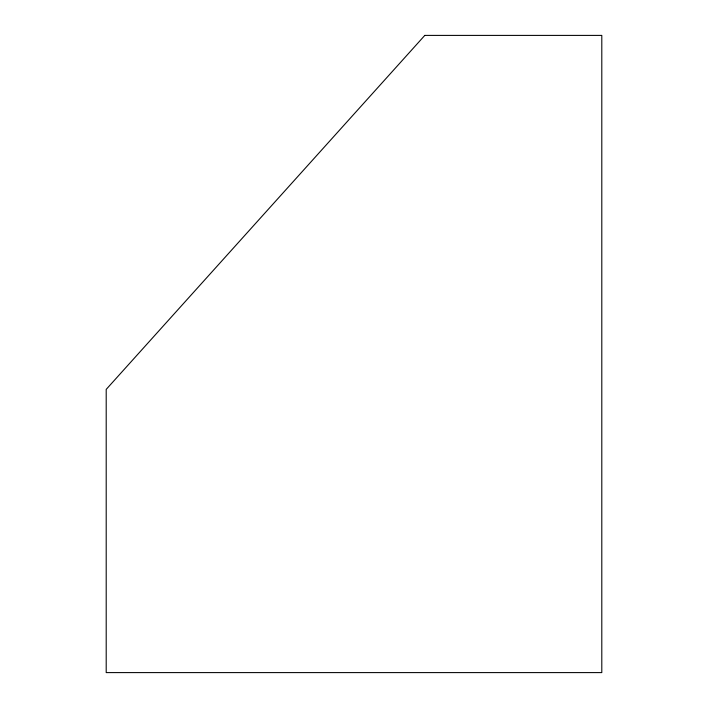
<?xml version="1.0" encoding="UTF-8"?>
<svg xmlns="http://www.w3.org/2000/svg" width="708" height="708" viewBox="0 0 708 708"><rect width="100%" height="100%" fill="white"/><g stroke="black" fill="none" stroke-linecap="round" stroke-linejoin="round"><path stroke-width="1.06" d="M424.8 35.4L106.2 389.4L106.2 672.6L601.8 672.6L601.8 35.4L424.8 35.4"/></g></svg>
